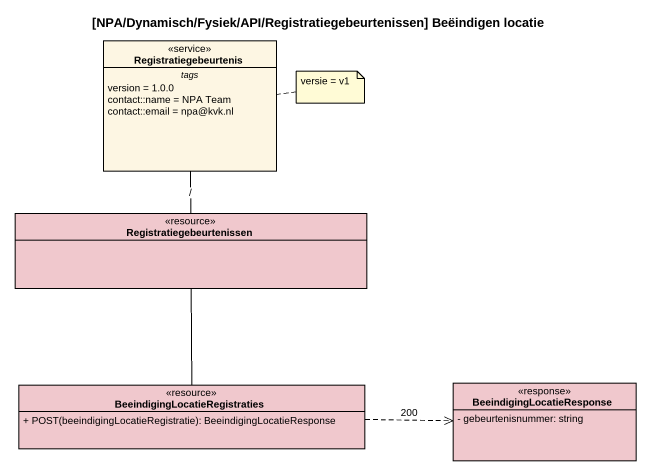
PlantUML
@startuml
title [NPA/Dynamisch/Fysiek/API/Registratiegebeurtenissen] Beëindigen locatie
hide circle
hide empty members
skinparam classAttributeIconSize 0
class Registratiegebeurtenis <<service>> {
  -- tags --
  version = 1.0.0
  contact::name = NPA Team
  contact::email = npa@kvk.nl
}
class Registratiegebeurtenissen <<resource>> #F0C8CD
class "BeeindigingLocatieRegistraties" as BeeindigingLocatieRegistrati <<resource>> #F0C8CD {
  + POST(beeindigingLocatieRegistratie): BeeindigingLocatieResponse
}
class BeeindigingLocatieResponse <<response>> #F0C8CD {
  - gebeurtenisnummer: string
}
Registratiegebeurtenis -- Registratiegebeurtenissen : /
Registratiegebeurtenissen -- BeeindigingLocatieRegistrati
BeeindigingLocatieRegistrati .right.> BeeindigingLocatieResponse : 200
note right of Registratiegebeurtenis : versie = v1
@enduml
